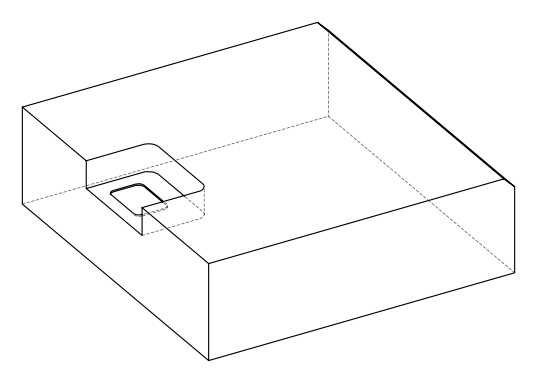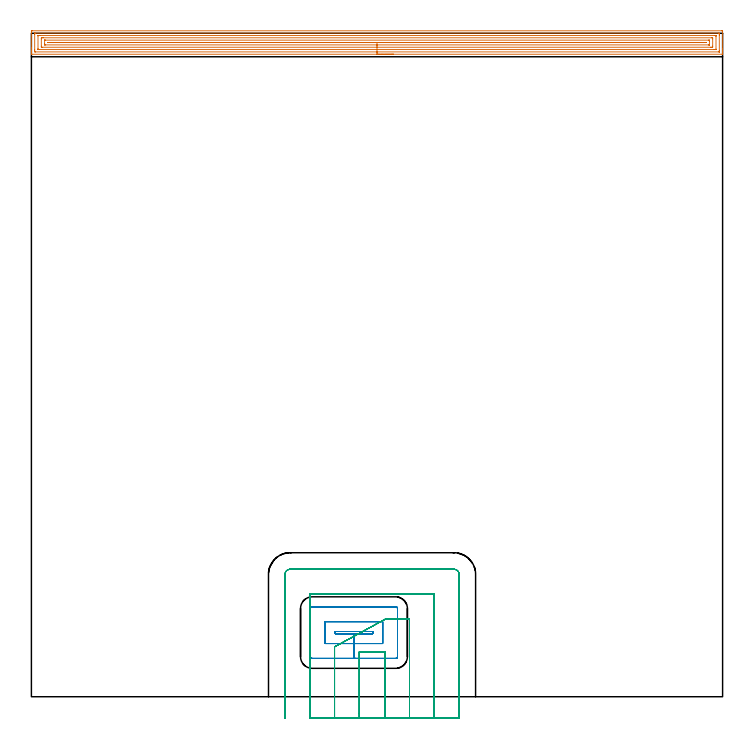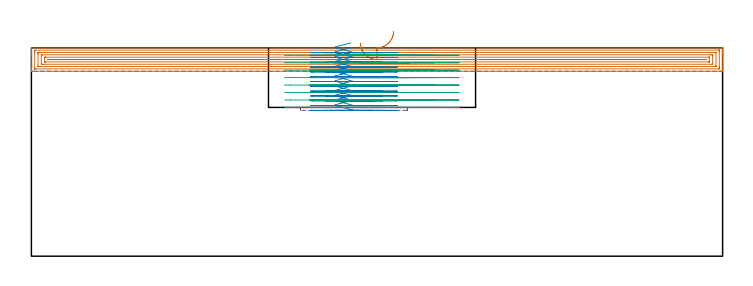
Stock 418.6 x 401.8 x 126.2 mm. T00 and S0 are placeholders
(PLAN: 3 operations, 2 tool changes, 48.4 min)
(1 AREA_MILL | FG_CHAMFER_SURFACE | UGT0205_001 | 20.26 min | 42198 mm3)
(2 MILL_RECTANGULAR_POCKET | POCKET_RECTANGULAR_STRAIGHT | NXT0201_011 | Follow Part, ap 3, ae 75% | 9.69 min | 104584 mm3)
(3 MILL_SLOT | SLOT_PARTIAL_RECTANGULAR | UGT0201_094 | Follow Part, ap 5, ae 75% | 18.45 min | 292525 mm3)
(TOOL UGT0205_001 | Chamfer Mill 20 x 3 x 45 deg. | D20 FL50 Z2)
(TOOL NXT0201_011 | ENDMILL 12mm [2P460-1200-NA 1630] | D12 FL38 Z6)
(TOOL UGT0201_094 | End mill 20 mm | D20 FL38 Z4)
(OP 1 AREA_MILL)
G17 G21 G94 G90
T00 M6
G54
G17 G0 G90 X219.3 Y389.1 S1061 M3
G43 Z136.2 H0
G94 G1 X219.262 Z135.328 F250.
X219.148 Z134.463
X218.959 Z133.612
X218.697 Z132.78
X218.363 Z131.974
X217.96 Z131.2
X217.492 Z130.464
X216.96 Z129.772
X216.371 Z129.129
X215.728 Z128.54
X215.036 Z128.008
X214.3 Z127.54
X213.526 Z127.137
X212.72 Z126.803
X211.888 Z126.541
X211.036 Z126.352
X210.172 Z126.238
X209.3 Z126.2
X0.176
X0.008 Y389.103 Z126.188
X0. Y389.113 Z126.177
Y389.475 Z125.825
Y389.763 Z125.536
Y390.459 Z124.836
Y391.69 Z123.607
Y392.226 Z123.069
Y392.841 Z122.454
Y402.556 Z112.741
X0.003 Y402.824 Z112.473
X0.009 Y403.292 Z112.006
X0.146 Y403.296 Z112.002
X0.623 Y403.3 Z112.
X417.977
X418.393 Y403.296 Z112.002
X418.59 Y403.292 Z112.006
X418.6 Y403.092 Z112.206
Y392.226 Z123.069
Y391.69 Z123.607
Y391.342 Z123.954
Y390.807 Z124.489
Y390.459 Z124.836
Y389.763 Z125.536
Y389.475 Z125.825
Y389.113 Z126.177
X418.592 Y389.103 Z126.188
X418.424 Y389.1 Z126.2
X209.3
Y390.514 Z124.786
X2.41 Y390.515 Z124.785
X2.354
X2.024 Y390.521 Z124.779
X2.01 Y390.628 Z124.672
X2.003 Y390.862 Z124.438
X2.001 Y391.342 Z123.958
X2. Y391.748 Z123.552
Y401.058 Z114.242
X2.002 Y401.461 Z113.839
X2.01 Y401.868 Z113.432
X2.013 Y401.88 Z113.42
X2.019 Y401.882 Z113.418
X2.044 Y401.884 Z113.416
X2.096 Y401.885 Z113.415
X2.201 Y401.886 Z113.414
X416.19 Y401.885 Z113.415
X416.246
X416.576 Y401.879 Z113.421
X416.59 Y401.772 Z113.528
X416.597 Y401.539 Z113.761
X416.599 Y401.058 Z114.242
X416.6 Y400.652 Z114.648
Y391.342 Z123.958
X416.598 Y390.939 Z124.361
X416.59 Y390.533 Z124.767
X416.587 Y390.52 Z124.78
X416.581 Y390.518 Z124.782
X416.556 Y390.516 Z124.784
X416.504 Y390.515 Z124.785
X416.399 Y390.514 Z124.786
X209.3
Y391.928 Z123.372
X4.498 Y391.929 Z123.371
X4.198 Y391.93 Z123.37
X4.098 Y391.932 Z123.368
X4.026 Y391.935 Z123.365
X4.01 Y392.031 Z123.269
X4.005 Y392.226 Z123.074
X4.001 Y392.42 Z122.88
Y400.174 Z115.126
X4.003 Y400.367 Z114.933
X4.01 Y400.434 Z114.866
X4.018 Y400.465 Z114.835
X4.048 Y400.466 Z114.834
X4.198 Y400.469 Z114.831
X4.791 Y400.471 Z114.829
X5.091 Y400.472 Z114.828
X414.102 Y400.471 Z114.829
X414.402 Y400.47 Z114.83
X414.502 Y400.468 Z114.832
X414.574 Y400.465 Z114.835
X414.59 Y400.369 Z114.931
X414.595 Y400.174 Z115.126
X414.599 Y399.98 Z115.32
Y392.226 Z123.074
X414.597 Y392.034 Z123.266
X414.59 Y391.966 Z123.334
X414.582 Y391.935 Z123.365
X414.552 Y391.934 Z123.366
X414.402 Y391.931 Z123.369
X413.809 Y391.929 Z123.371
X413.509 Y391.928 Z123.372
X209.3
Y393.343 Z121.957
X6.641
X6.128 Y393.348 Z121.952
X6.01 Y393.351 Z121.949
X6.005 Y393.555 Z121.745
X6. Y393.977 Z121.323
Y398.408 Z116.892
X6.007 Y398.842 Z116.458
X6.012 Y399.05 Z116.25
X6.225 Y399.054 Z116.246
X6.879 Y399.057 Z116.243
X7.115
X411.959
X412.472 Y399.052 Z116.248
X412.59 Y399.049 Z116.251
X412.595 Y398.845 Z116.455
X412.6 Y398.423 Z116.877
Y393.992 Z121.308
X412.593 Y393.558 Z121.742
X412.588 Y393.35 Z121.95
X412.375 Y393.346 Z121.954
X411.721 Y393.343 Z121.957
X411.485
X209.3
Y394.757 Z120.543
X8.546
X8.307 Y394.758 Z120.542
X8.147 Y394.76 Z120.54
X8.025 Y394.764 Z120.536
X8.01 Y394.783 Z120.517
X8.007 Y394.875 Z120.425
X8. Y395.533 Z119.767
Y397.525 Z117.775
X8.002 Y397.607 Z117.693
X8.005 Y397.627 Z117.673
X8.008 Y397.632 Z117.668
X8.029 Y397.636 Z117.664
X8.187 Y397.64 Z117.66
X8.426 Y397.643 Z117.657
X8.546
X410.054
X410.293 Y397.642 Z117.658
X410.453 Y397.64 Z117.66
X410.575 Y397.636 Z117.664
X410.59 Y397.617 Z117.683
X410.593 Y397.525 Z117.775
X410.6 Y396.867 Z118.433
Y394.875 Z120.425
X410.598 Y394.793 Z120.507
X410.595 Y394.773 Z120.527
X410.592 Y394.768 Z120.532
X410.571 Y394.764 Z120.536
X410.413 Y394.76 Z120.54
X410.174 Y394.757 Z120.543
X410.054
X209.3
Y396.171 Z119.129
X10.871
X10.453 Y396.173 Z119.127
X10.031 Y396.176 Z119.124
X10.01 Y396.179 Z119.121
X10.006 Y396.201 Z119.099
X10.012 Y396.222 Z119.078
X10.029 Y396.224 Z119.076
X10.08 Y396.227 Z119.073
X10.183 Y396.228 Z119.072
X10.395 Y396.229 Z119.071
X407.729
X408.147 Y396.227 Z119.073
X408.569 Y396.224 Z119.076
X408.59 Y396.221 Z119.079
X408.594 Y396.199 Z119.101
X408.588 Y396.178 Z119.122
X408.571 Y396.176 Z119.124
X408.52 Y396.173 Z119.127
X408.417 Y396.172 Z119.128
X408.205 Y396.171 Z119.129
X209.3
X208.428 Z119.167
X207.564 Z119.281
X206.712 Z119.47
X205.88 Z119.732
X205.074 Z120.066
X204.3 Z120.469
X203.564 Z120.937
X202.872 Z121.468
X202.229 Z122.058
X201.64 Z122.701
X201.108 Z123.393
X200.64 Z124.129
X200.237 Z124.903
X199.903 Z125.709
X199.641 Z126.541
X199.452 Z127.392
X199.338 Z128.257
X199.3 Z129.129
G0 Z136.2
M5
M2
(OP 2 MILL_RECTANGULAR_POCKET)
G17 G21 G94 G90
T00 M6
G54
G17 G0 G90 X193.426 Y39.5 S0 M3
G43 Z136.2 H1
Z129.2
G94 G1 X184. Z126.674 F250.
Y38.2 Z126.326
X195.35 Z123.285
X206.7 F500.
Y39.5
X184.
Y38.2
X195.35
Y32.2
X212.7
Y45.5
X178.
Y32.2
X195.35
Y23.2
X220.6
G3 X221.7 Y24.3 R1.1
G1 Y53.4
G3 X220.6 Y54.5 R1.1
G1 X170.1
G3 X169. Y53.4 R1.1
G1 Y24.3
G3 X170.1 Y23.2 R1.1
G1 X195.35
X196.35
G0 X193.426 Y39.5 Z126.285
G1 X184. Z123.759 F250.
Y38.2 Z123.41
X195.35 Z120.369
X206.7 F500.
Y39.5
X184.
Y38.2
X195.35
Y32.2
X212.7
Y45.5
X178.
Y32.2
X195.35
Y23.2
X220.6
G3 X221.7 Y24.3 R1.1
G1 Y53.4
G3 X220.6 Y54.5 R1.1
G1 X170.1
G3 X169. Y53.4 R1.1
G1 Y24.3
G3 X170.1 Y23.2 R1.1
G1 X195.35
X196.35
G0 X193.426 Y39.5 Z123.369
G1 X184. Z120.843 F250.
Y38.2 Z120.495
X195.35 Z117.454
X206.7 F500.
Y39.5
X184.
Y38.2
X195.35
Y32.2
X212.7
Y45.5
X178.
Y32.2
X195.35
Y23.2
X220.6
G3 X221.7 Y24.3 R1.1
G1 Y53.4
G3 X220.6 Y54.5 R1.1
G1 X170.1
G3 X169. Y53.4 R1.1
G1 Y24.3
G3 X170.1 Y23.2 R1.1
G1 X195.35
X196.35
G0 X193.426 Y39.5 Z120.454
G1 X184. Z117.928 F250.
Y38.2 Z117.58
X195.35 Z114.538
X206.7 F500.
Y39.5
X184.
Y38.2
X195.35
Y32.2
X212.7
Y45.5
X178.
Y32.2
X195.35
Y23.2
X220.6
G3 X221.7 Y24.3 R1.1
G1 Y53.4
G3 X220.6 Y54.5 R1.1
G1 X170.1
G3 X169. Y53.4 R1.1
G1 Y24.3
G3 X170.1 Y23.2 R1.1
G1 X195.35
X196.35
G0 X193.426 Y39.5 Z117.538
G1 X184. Z115.013 F250.
Y38.2 Z114.664
X195.35 Z111.623
X206.7 F500.
Y39.5
X184.
Y38.2
X195.35
Y32.2
X212.7
Y45.5
X178.
Y32.2
X195.35
Y23.2
X220.6
G3 X221.7 Y24.3 R1.1
G1 Y53.4
G3 X220.6 Y54.5 R1.1
G1 X170.1
G3 X169. Y53.4 R1.1
G1 Y24.3
G3 X170.1 Y23.2 R1.1
G1 X195.35
X196.35
G0 X193.426 Y39.5 Z114.623
G1 X184. Z112.097 F250.
Y38.2 Z111.749
X195.35 Z108.708
X206.7 F500.
Y39.5
X184.
Y38.2
X195.35
Y32.2
X212.7
Y45.5
X178.
Y32.2
X195.35
Y23.2
X220.6
G3 X221.7 Y24.3 R1.1
G1 Y53.4
G3 X220.6 Y54.5 R1.1
G1 X170.1
G3 X169. Y53.4 R1.1
G1 Y24.3
G3 X170.1 Y23.2 R1.1
G1 X195.35
X196.35
G0 X193.426 Y39.5 Z111.708
G1 X184. Z109.182 F250.
Y38.2 Z108.833
X195.35 Z105.792
X206.7 F500.
Y39.5
X184.
Y38.2
X195.35
Y32.2
X212.7
Y45.5
X178.
Y32.2
X195.35
Y23.2
X220.6
G3 X221.7 Y24.3 R1.1
G1 Y53.4
G3 X220.6 Y54.5 R1.1
G1 X170.1
G3 X169. Y53.4 R1.1
G1 Y24.3
G3 X170.1 Y23.2 R1.1
G1 X195.35
X196.35
G0 X193.426 Y39.5 Z108.792
G1 X184. Z106.266 F250.
Y38.2 Z105.918
X195.35 Z102.877
X206.7 F500.
Y39.5
X184.
Y38.2
X195.35
Y32.2
X212.7
Y45.5
X178.
Y32.2
X195.35
Y23.2
X220.6
G3 X221.7 Y24.3 R1.1
G1 Y53.4
G3 X220.6 Y54.5 R1.1
G1 X170.1
G3 X169. Y53.4 R1.1
G1 Y24.3
G3 X170.1 Y23.2 R1.1
G1 X195.35
X196.35
G0 X193.426 Y39.5 Z105.877
G1 X184. Z103.351 F250.
Y38.2 Z103.003
X195.35 Z99.962
X206.7 F500.
Y39.5
X184.
Y38.2
X195.35
Y32.2
X212.7
Y45.5
X178.
Y32.2
X195.35
Y23.2
X220.6
G3 X221.7 Y24.3 R1.1
G1 Y53.4
G3 X220.6 Y54.5 R1.1
G1 X170.1
G3 X169. Y53.4 R1.1
G1 Y24.3
G3 X170.1 Y23.2 R1.1
G1 X195.35
X196.35
G0 X193.426 Y39.5 Z102.962
G1 X184. Z100.436 F250.
Y38.2 Z100.087
X195.35 Z97.046
X206.7 F500.
Y39.5
X184.
Y38.2
X195.35
Y32.2
X212.7
Y45.5
X178.
Y32.2
X195.35
Y23.2
X220.6
G3 X221.7 Y24.3 R1.1
G1 Y53.4
G3 X220.6 Y54.5 R1.1
G1 X170.1
G3 X169. Y53.4 R1.1
G1 Y24.3
G3 X170.1 Y23.2 R1.1
G1 X195.35
X196.35
G0 X193.426 Y39.5 Z100.046
G1 X184. Z97.52 F250.
Y38.2 Z97.172
X195.35 Z94.131
X206.7 F500.
Y39.5
X184.
Y38.2
X195.35
Y32.2
X212.7
Y45.5
X178.
Y32.2
X195.35
Y23.2
X220.6
G3 X221.7 Y24.3 R1.1
G1 Y53.4
G3 X220.6 Y54.5 R1.1
G1 X170.1
G3 X169. Y53.4 R1.1
G1 Y24.3
G3 X170.1 Y23.2 R1.1
G1 X195.35
X196.35
G0 X193.426 Y39.5 Z97.131
G1 X184. Z94.605 F250.
Y38.2 Z94.257
X195.35 Z91.215
X206.7 F500.
Y39.5
X184.
Y38.2
X195.35
Y32.2
X212.7
Y45.5
X178.
Y32.2
X195.35
Y23.2
X220.6
G3 X221.7 Y24.3 R1.1
G1 Y53.4
G3 X220.6 Y54.5 R1.1
G1 X170.1
G3 X169. Y53.4 R1.1
G1 Y24.3
G3 X170.1 Y23.2 R1.1
G1 X195.35
X196.35
G0 X193.426 Y39.5 Z94.215
G1 X184. Z91.69 F250.
Y38.2 Z91.341
X195.35 Z88.3
X206.7 F500.
Y39.5
X184.
Y38.2
X195.35
Y32.2
X212.7
Y45.5
X178.
Y32.2
X195.35
Y23.2
X220.6
G3 X221.7 Y24.3 R1.1
G1 Y53.4
G3 X220.6 Y54.5 R1.1
G1 X170.1
G3 X169. Y53.4 R1.1
G1 Y24.3
G3 X170.1 Y23.2 R1.1
G1 X195.35
X196.35
G0 Z136.2
M5
M2
(OP 3 MILL_SLOT)
G17 G21 G94 G90
T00 M6
G54
G17 G0 G90 X214. Y-13. S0 M3
G43 Z136.2 H0
Z121.687
G94 G1 Y-10. F250.
Y27.2 F500.
X198.6
Y-10.
Y-13. F250.
X229.
Y-10.
Y47.2 F500.
X217.7
X214.7 F250.
X183.6 Y30.2 F500.
Y27.2 F250.
Y-10. F500.
Y-13. F250.
X244.
Y-10.
Y62.2 F500.
X168.6
Y-10.
Y-13. F250.
X259.
Y-10.
Y74.1 F500.
G3 X255.9 Y77.2 R3.1
G1 X156.7
G3 X153.6 Y74.1 R3.1
G1 Y-10.
Y-13. F250.
G0 X214. Z117.175
G1 Y-10.
Y27.2 F500.
X198.6
Y-10.
Y-13. F250.
X229.
Y-10.
Y47.2 F500.
X217.7
X214.7 F250.
X183.6 Y30.2 F500.
Y27.2 F250.
Y-10. F500.
Y-13. F250.
X244.
Y-10.
Y62.2 F500.
X168.6
Y-10.
Y-13. F250.
X259.
Y-10.
Y74.1 F500.
G3 X255.9 Y77.2 R3.1
G1 X156.7
G3 X153.6 Y74.1 R3.1
G1 Y-10.
Y-13. F250.
G0 X214. Z112.662
G1 Y-10.
Y27.2 F500.
X198.6
Y-10.
Y-13. F250.
X229.
Y-10.
Y47.2 F500.
X217.7
X214.7 F250.
X183.6 Y30.2 F500.
Y27.2 F250.
Y-10. F500.
Y-13. F250.
X244.
Y-10.
Y62.2 F500.
X168.6
Y-10.
Y-13. F250.
X259.
Y-10.
Y74.1 F500.
G3 X255.9 Y77.2 R3.1
G1 X156.7
G3 X153.6 Y74.1 R3.1
G1 Y-10.
Y-13. F250.
G0 X214. Z108.15
G1 Y-10.
Y27.2 F500.
X198.6
Y-10.
Y-13. F250.
X229.
Y-10.
Y47.2 F500.
X217.7
X214.7 F250.
X183.6 Y30.2 F500.
Y27.2 F250.
Y-10. F500.
Y-13. F250.
X244.
Y-10.
Y62.2 F500.
X168.6
Y-10.
Y-13. F250.
X259.
Y-10.
Y74.1 F500.
G3 X255.9 Y77.2 R3.1
G1 X156.7
G3 X153.6 Y74.1 R3.1
G1 Y-10.
Y-13. F250.
G0 X214. Z103.637
G1 Y-10.
Y27.2 F500.
X198.6
Y-10.
Y-13. F250.
X229.
Y-10.
Y47.2 F500.
X217.7
X214.7 F250.
X183.6 Y30.2 F500.
Y27.2 F250.
Y-10. F500.
Y-13. F250.
X244.
Y-10.
Y62.2 F500.
X168.6
Y-10.
Y-13. F250.
X259.
Y-10.
Y74.1 F500.
G3 X255.9 Y77.2 R3.1
G1 X156.7
G3 X153.6 Y74.1 R3.1
G1 Y-10.
Y-13. F250.
G0 X214. Z99.125
G1 Y-10.
Y27.2 F500.
X198.6
Y-10.
Y-13. F250.
X229.
Y-10.
Y47.2 F500.
X217.7
X214.7 F250.
X183.6 Y30.2 F500.
Y27.2 F250.
Y-10. F500.
Y-13. F250.
X244.
Y-10.
Y62.2 F500.
X168.6
Y-10.
Y-13. F250.
X259.
Y-10.
Y74.1 F500.
G3 X255.9 Y77.2 R3.1
G1 X156.7
G3 X153.6 Y74.1 R3.1
G1 Y-10.
Y-13. F250.
G0 X214. Z94.612
G1 Y-10.
Y27.2 F500.
X198.6
Y-10.
Y-13. F250.
X229.
Y-10.
Y47.2 F500.
X217.7
X214.7 F250.
X183.6 Y30.2 F500.
Y27.2 F250.
Y-10. F500.
Y-13. F250.
X244.
Y-10.
Y62.2 F500.
X168.6
Y-10.
Y-13. F250.
X259.
Y-10.
Y74.1 F500.
G3 X255.9 Y77.2 R3.1
G1 X156.7
G3 X153.6 Y74.1 R3.1
G1 Y-10.
Y-13. F250.
G0 X214. Z90.1
G1 Y-10.
Y27.2 F500.
X198.6
Y-10.
Y-13. F250.
X229.
Y-10.
Y47.2 F500.
X217.7
X214.7 F250.
X183.6 Y30.2 F500.
Y27.2 F250.
Y-10. F500.
Y-13. F250.
X244.
Y-10.
Y62.2 F500.
X168.6
Y-10.
Y-13. F250.
X259.
Y-10.
Y74.1 F500.
G3 X255.9 Y77.2 R3.1
G1 X156.7
G3 X153.6 Y74.1 R3.1
G1 Y-10.
Y-13. F250.
G0 Z136.2
M5
M2
